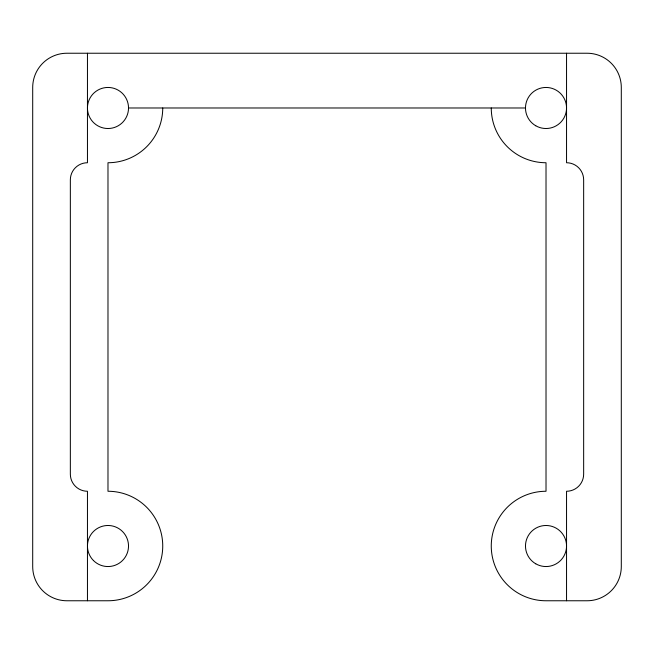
<?xml version="1.0" encoding="UTF-8"?>
<svg xmlns="http://www.w3.org/2000/svg" width="654" height="654" viewBox="0 0 654 654"><rect width="100%" height="100%" fill="white"/><g stroke="black" fill="none" stroke-linecap="round" stroke-linejoin="round"><path stroke-width="0.98" d="M128.519 107.984A20.536 20.536 0 0 0 97.716 90.203A20.536 20.536 0 0 0 97.716 125.764A20.536 20.536 0 0 0 128.519 107.984L525.481 107.984M566.544 53.236L566.544 162.74A17.11 17.11 0 0 1 583.654 179.85L583.654 474.15A17.11 17.11 0 0 1 566.544 491.26L566.544 600.764M87.456 53.236L87.456 162.74A17.11 17.11 0 0 0 70.346 179.85L70.346 474.15A17.11 17.11 0 0 0 87.456 491.26L87.456 600.764M162.74 107.984A54.756 54.756 0 0 1 107.984 162.74L107.984 491.26A54.756 54.756 0 0 1 162.74 546.016A54.756 54.756 0 0 1 107.984 600.764L66.921 600.764A34.221 34.221 0 0 1 32.7 566.544L32.7 87.456A34.221 34.221 0 0 1 66.921 53.236L587.079 53.236A34.221 34.221 0 0 1 621.3 87.456L621.3 566.544A34.221 34.221 0 0 1 587.079 600.764L546.016 600.764A54.756 54.756 0 0 1 491.26 546.016A54.756 54.756 0 0 1 546.016 491.26L546.016 162.74A54.756 54.756 0 0 1 491.26 107.984M93.465 560.535A20.536 20.536 0 0 0 127.816 551.33A20.536 20.536 0 0 0 102.67 526.184A20.536 20.536 0 0 0 93.465 560.535M535.749 563.797A20.536 20.536 0 0 0 566.544 546.016A20.536 20.536 0 0 0 535.749 528.236A20.536 20.536 0 0 0 535.749 563.797M535.749 125.764A20.536 20.536 0 0 0 566.544 107.984A20.536 20.536 0 0 0 535.749 90.203A20.536 20.536 0 0 0 535.749 125.764"/></g></svg>
